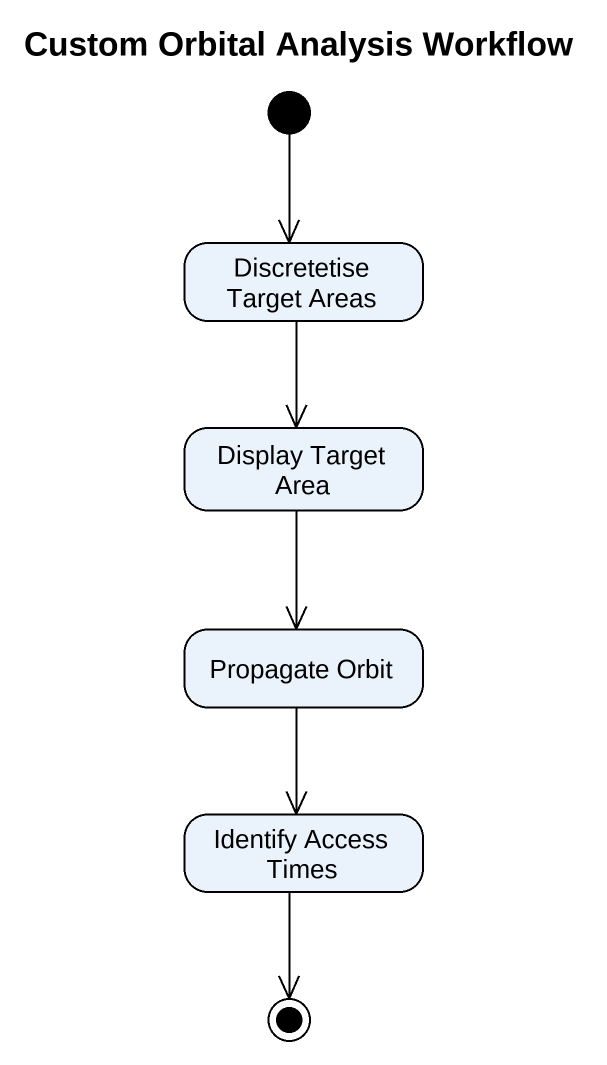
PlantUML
@startuml
title Custom Orbital Analysis Workflow
hide empty description
state "Discretetise Target Areas" as Discretetise_Target_Areas
state "Display Target Area" as Display_Target_Area
state "Propagate Orbit" as Propagate_Orbit
state "Identify Access Times" as Identify_Access_Times
[*] --> Discretetise_Target_Areas
Discretetise_Target_Areas --> Display_Target_Area
Display_Target_Area --> Propagate_Orbit
Propagate_Orbit --> Identify_Access_Times
Identify_Access_Times --> [*]
@enduml
